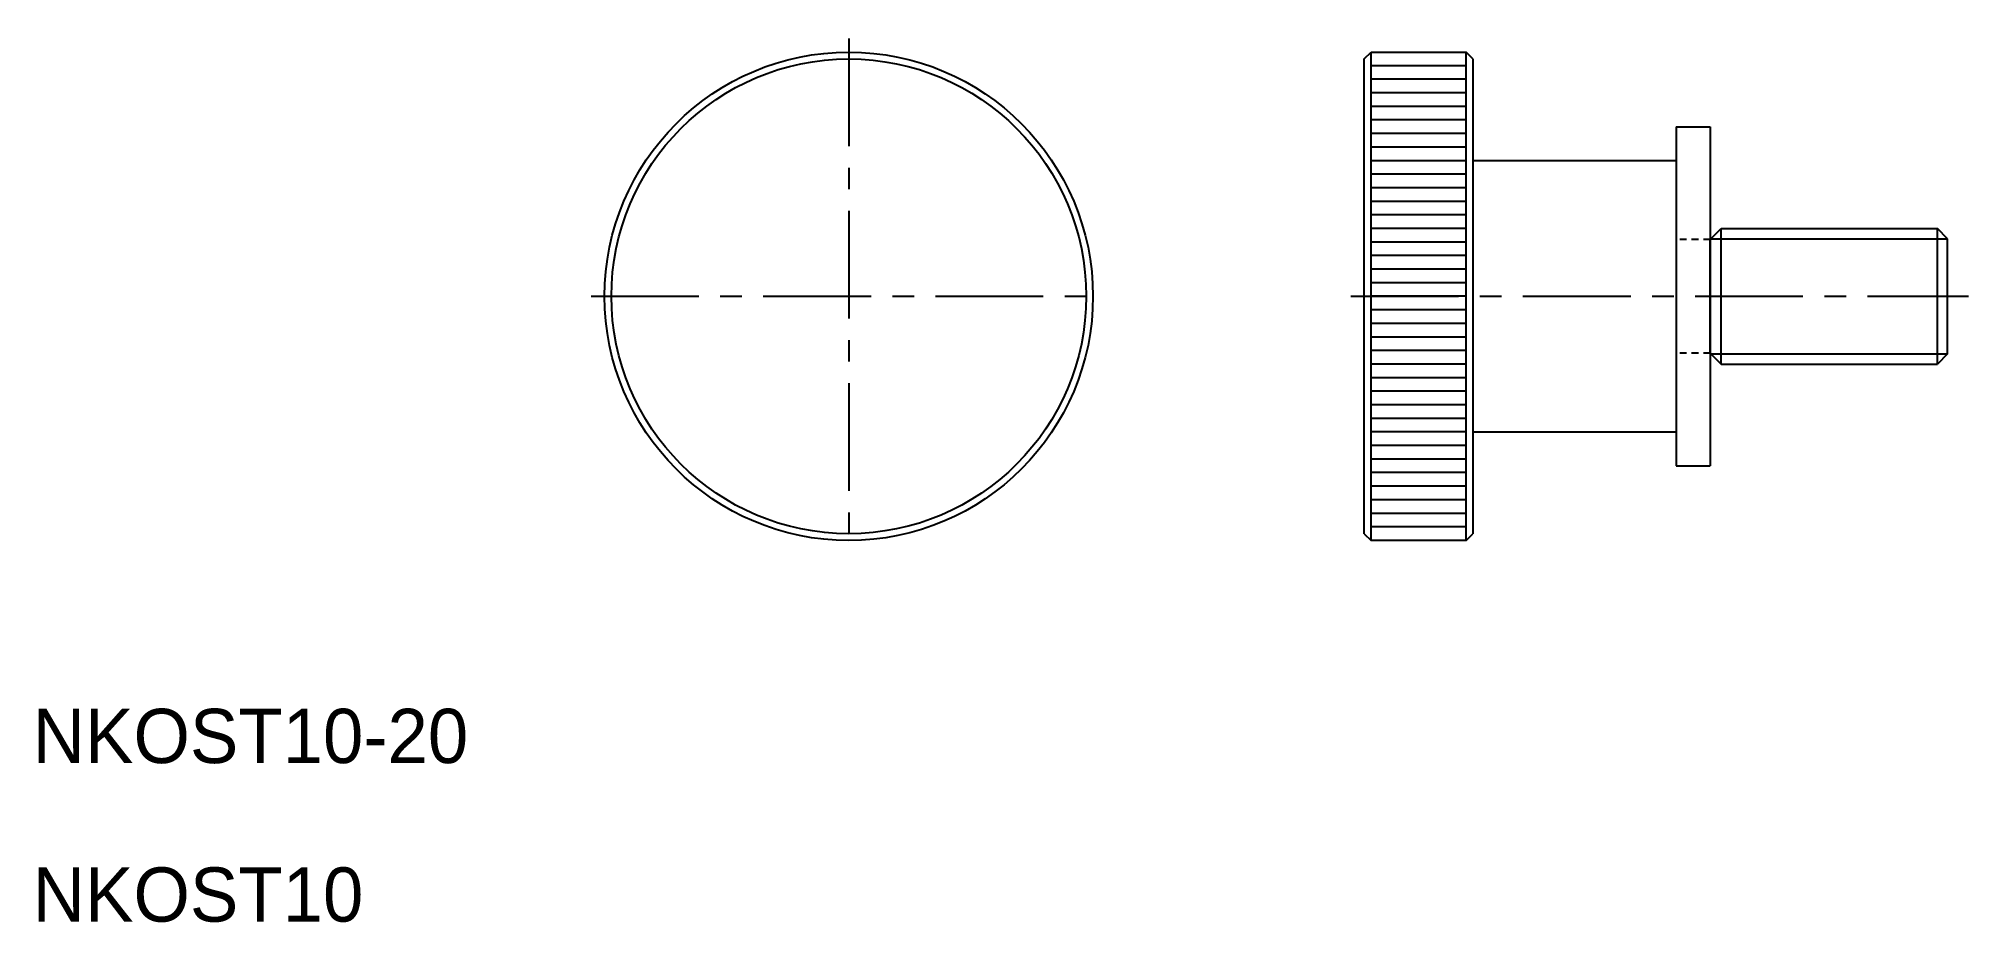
# Model space of a CAD drawing. Extents: x 22 to 164, y 15 to 80.
import ezdxf

# ---------------------------------------------------------------- set-up
doc = ezdxf.new("R2010")
doc.units = 0
doc.header["$LTSCALE"] = 0.25
doc.linetypes.add('CENTER', pattern=[50.8, 31.75, -6.35, 6.35, -6.35])
doc.linetypes.add('DASHED', pattern=[3.5, 2, -1.5])
doc.layers.get('0').update_dxf_attribs({"linetype": 'CONTINUOUS'})
doc.layers.add('CENTER', color=1, linetype='CENTER')

msp = doc.modelspace()

# ---------------------------------------------------------------- linework, layer by layer
at = {"color": 7, "linetype": 'CONTINUOUS'}
for p, q in [((119.96, 78.73), (120.46, 79.23)), ((119.96, 43.73), (119.96, 78.73)), ((120.46, 43.23), (120.46, 79.23)), ((120.46, 79.23), (127.46, 79.23)), ((127.46, 43.23), (127.46, 79.23)), ((127.96, 78.73), (127.46, 79.23)), ((127.96, 78.73), (127.96, 43.73)), ((127.46, 78.23), (120.46, 78.23)), ((127.46, 77.23), (120.46, 77.23)), ((127.46, 76.23), (120.46, 76.23)), ((127.46, 75.23), (120.46, 75.23)), ((127.46, 74.23), (120.46, 74.23)), ((127.46, 73.23), (120.46, 73.23)), ((142.96, 73.73), (145.46, 73.73)), ((142.96, 73.73), (142.96, 48.73)), ((145.46, 73.73), (145.46, 48.73)), ((127.46, 72.23), (120.46, 72.23)), ((127.46, 71.23), (120.46, 71.23)), ((142.96, 71.23), (127.96, 71.23)), ((127.46, 70.23), (120.46, 70.23)), ((127.46, 69.23), (120.46, 69.23)), ((127.46, 68.23), (120.46, 68.23)), ((127.46, 67.23), (120.46, 67.23)), ((127.46, 66.23), (120.46, 66.23)), ((145.46, 65.43), (146.26, 66.23)), ((146.26, 66.23), (162.21, 66.23)), ((146.26, 56.23), (146.26, 66.23)), ((162.21, 56.23), (162.21, 66.23)), ((162.96, 65.48), (162.21, 66.23)), ((162.96, 56.98), (162.96, 65.48)), ((127.46, 65.23), (120.46, 65.23)), ((127.46, 64.23), (120.46, 64.23)), ((145.46, 57.03), (145.46, 65.43)), ((127.46, 63.23), (120.46, 63.23)), ((127.46, 62.23), (120.46, 62.23)), ((127.46, 61.23), (120.46, 61.23)), ((127.46, 60.23), (120.46, 60.23)), ((127.46, 59.23), (120.46, 59.23)), ((127.46, 58.23), (120.46, 58.23)), ((127.46, 57.23), (120.46, 57.23)), ((145.46, 57.03), (146.26, 56.23)), ((162.96, 56.98), (162.21, 56.23)), ((127.46, 56.23), (120.46, 56.23)), ((146.26, 56.23), (162.21, 56.23)), ((127.46, 55.23), (120.46, 55.23)), ((127.46, 54.23), (120.46, 54.23)), ((127.46, 53.23), (120.46, 53.23)), ((127.46, 52.23), (120.46, 52.23)), ((127.46, 51.23), (120.46, 51.23)), ((127.96, 51.23), (142.96, 51.23)), ((127.46, 50.23), (120.46, 50.23)), ((127.46, 49.23), (120.46, 49.23)), ((142.96, 48.73), (145.46, 48.73)), ((127.46, 48.23), (120.46, 48.23)), ((127.46, 47.23), (120.46, 47.23)), ((127.46, 46.23), (120.46, 46.23)), ((127.46, 45.23), (120.46, 45.23)), ((127.46, 44.23), (120.46, 44.23)), ((119.96, 43.73), (120.46, 43.23)), ((127.46, 43.23), (120.46, 43.23)), ((127.46, 43.23), (127.96, 43.73))]:
    msp.add_line(p, q, dxfattribs=at)
at = {"color": 3, "linetype": 'CONTINUOUS'}
for p, q in [((145.51, 65.48), (162.96, 65.48)), ((145.51, 56.98), (162.96, 56.98))]:
    msp.add_line(p, q, dxfattribs=at)
at = {"color": 3, "linetype": 'DASHED'}
for p, q in [((145.46, 65.43), (142.96, 65.43)), ((145.46, 57.03), (142.96, 57.03))]:
    msp.add_line(p, q, dxfattribs=at)
at = {"color": 7, "linetype": 'CONTINUOUS'}
for radius in [18, 17.5]:
    msp.add_circle((81.96, 61.23), radius, dxfattribs=at)
at = {"layer": 'CENTER', "color": 1, "linetype": 'CENTER'}
for p, q in [((81.96, 80.23), (81.96, 42.23)), ((62.96, 61.23), (100.96, 61.23)), ((118.96, 61.23), (164.49, 61.23))]:
    msp.add_line(p, q, dxfattribs=at)

# ---------------------------------------------------------------- texts
at = {"color": 7, "linetype": 'CONTINUOUS'}
for s, p in [('NKOST10-20', (21.8, 26.82)), ('NKOST10', (21.8, 15.13))]:
    msp.add_text(s, height=4, dxfattribs=at).set_placement(p)

doc.saveas('drawing.dxf')
